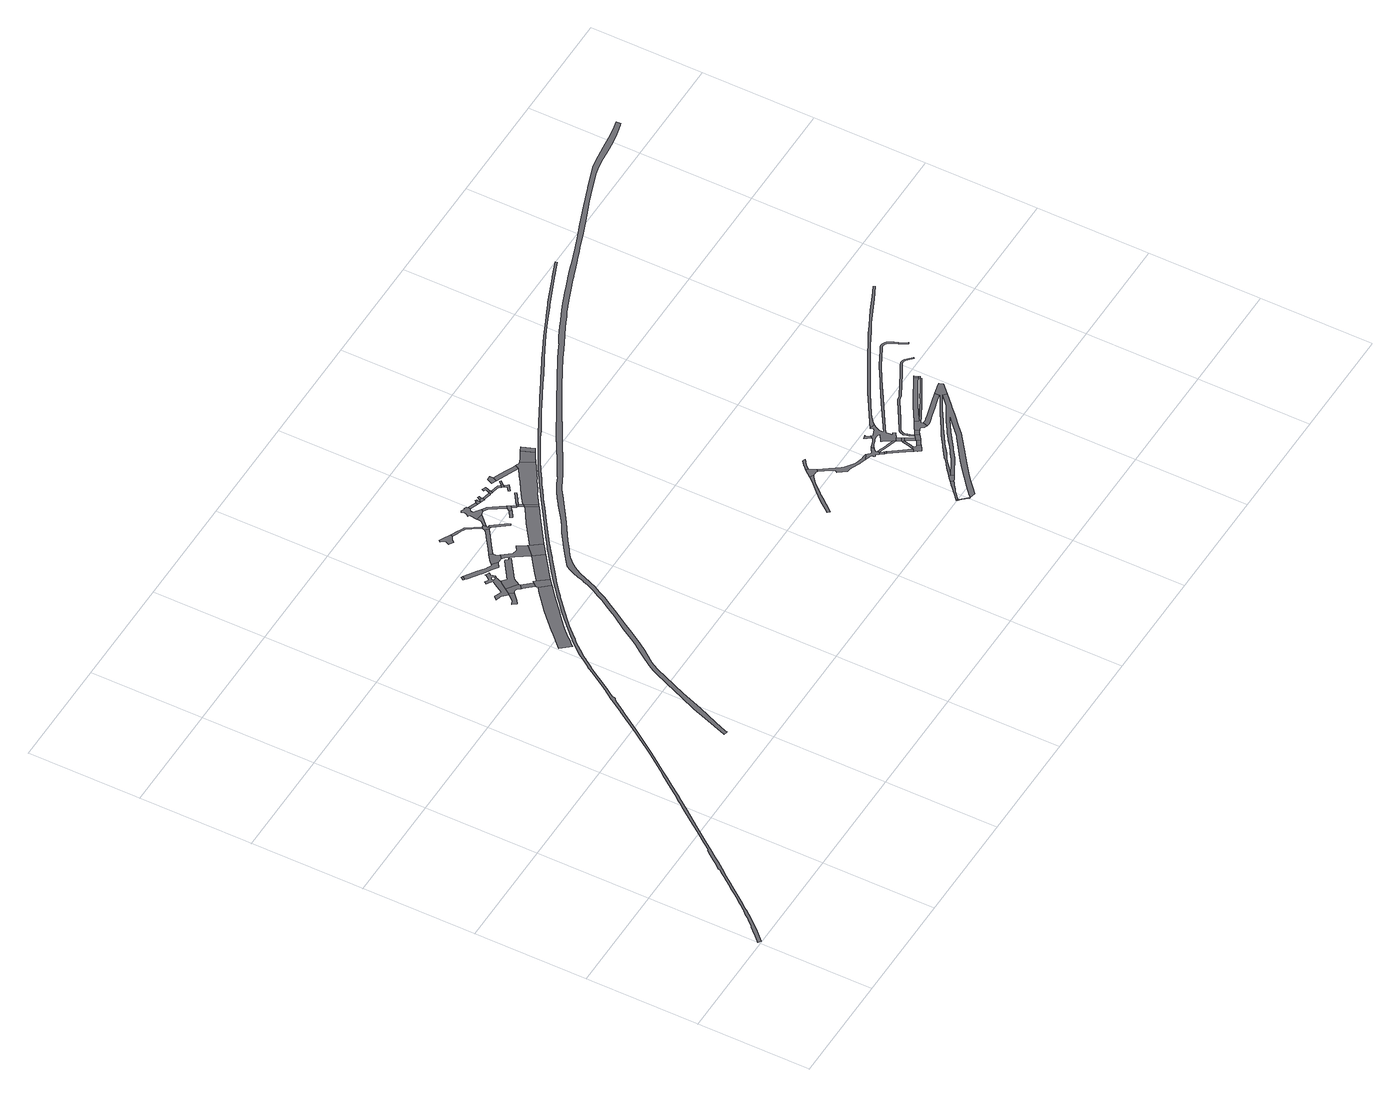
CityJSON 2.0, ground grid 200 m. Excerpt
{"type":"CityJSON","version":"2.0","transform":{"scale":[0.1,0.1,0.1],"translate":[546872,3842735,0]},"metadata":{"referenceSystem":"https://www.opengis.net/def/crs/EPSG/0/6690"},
"CityObjects":{
"road1":{"type":"Road","attributes":{"function":"3","RoadStructureAttribute.sectionType":"1"},"geometry":[{"type":"MultiSurface","lod":"1","boundaries":[[[0,1,2,3,4,5,6,7,8,9,10,11,12,13,14,15,16,17,18,19,20,21,22,23,24]]]}]},
"road2":{"type":"Road","attributes":{"RoadStructureAttribute.sectionType":"1"},"geometry":[{"type":"MultiSurface","lod":"1","boundaries":[[[25,26,27,28,29,30,31]]]}]},
"road3":{"type":"Road","attributes":{"RoadStructureAttribute.sectionType":"1"},"geometry":[{"type":"MultiSurface","lod":"1","boundaries":[[[32,33,34,35,36,37,38,39,40,41,42,43,44,45,46,47,48,49,50,51,52,53,54,55,56,57,58,59,60,61,62,63,64,65,66,67],[68,69,70,71,72,73,74,75,76,77,78,79,80,81,82,83,84,85,86,87,88,89,90,91,92,93,94,95,96,97,98,99]]]}]},
"road4":{"type":"Road","geometry":[{"type":"MultiSurface","lod":"1","boundaries":[[[100,25,31,101,102,103,104,105,106,107,108,109,110,111]]]}]},
"road5":{"type":"Road","geometry":[{"type":"MultiSurface","lod":"1","boundaries":[[[112,113,114,115]]]}]},
"road6":{"type":"Road","attributes":{"RoadStructureAttribute.sectionType":"1"},"geometry":[{"type":"MultiSurface","lod":"1","boundaries":[[[109,108,116,117,118]]]}]},
"road7":{"type":"Road","attributes":{"RoadStructureAttribute.sectionType":"1"},"geometry":[{"type":"MultiSurface","lod":"1","boundaries":[[[119,120,121,122,123,124,125,126,127,128,129,130,131,132,133,134,135,136,137,138,139,140,141,142,143,144,145,146,147,148,149,150,151,152,153,154,155,156,157,158,159,160,161,162,163,164,165,166,167,168,169,170,171,172,173,174,175,176,177,178,179,180,181,182,183,184,185,186,187,188,189,190,191,192,193,194,195,196,197,198,199,200,201,202,203,204,205,206,207,208,209,210,211,212,213,214,215,216,217,218,219,220,221,222,223,224,225,226,227,228,229,230,231,232,233,234,235,236,237,238,239,240,241,242,243,244,245,246,247,248,249,250,251,252,253,254,255,256,257,258,259,260,261,262,263,264,265,266,267,268,269,270,271,272,273,274,275,276,277,278,279,280,281,282,283,284,285,286,287,288,289,290,291,292,293,294,295,296,297,298,299,300,301,302,303,304,305,306,307,308,309,310,311,312,313,314,315,316,317,318,319,320,321,322,323,324,325,326,327,328,329,330,331,332,333,334,335,336,337,338,339,340,341,342,343,344,345,346,347,348,349,350,351,352,353,354,355,356,357,358,359,360,361,362,363,364,365,366,367,368,369,370,371,372,373,374,375,376,377,378,379,380,381,382,383,384,385,386,387,388,389,390,391,392,393,394,395,396,397,398,399,400,401,402,403,404,405,406,407,408,409,410,411,412,413,414]]]}]},
"road8":{"type":"Road","geometry":[{"type":"MultiSurface","lod":"1","boundaries":[[[415,118,117,0,24,416,417,418]]]}]},
"road9":{"type":"Road","geometry":[{"type":"MultiSurface","lod":"1","boundaries":[[[419,420,421,422,423,424,425,426,427,115,114,428,429,430,431,432,433,434,435,436]]]}]},
"road10":{"type":"Road","attributes":{"RoadStructureAttribute.sectionType":"1"},"geometry":[{"type":"MultiSurface","lod":"1","boundaries":[[[437,438,439,440,441,442,443,444,445,446,100,111]]]}]},
"road11":{"type":"Road","attributes":{"RoadStructureAttribute.sectionType":"1"},"geometry":[{"type":"MultiSurface","lod":"1","boundaries":[[[447,448,449,450,451,418,417,452,453,454,455]]]}]},
"road12":{"type":"Road","geometry":[{"type":"MultiSurface","lod":"1","boundaries":[[[456,457,458,459,436,435,460,461,462,463]]]}]},
"road13":{"type":"Road","geometry":[{"type":"MultiSurface","lod":"1","boundaries":[[[464,465,466,461,460,467,468,447,469]]]}]},
"road14":{"type":"Road","geometry":[{"type":"MultiSurface","lod":"1","boundaries":[[[470,471,472,473,474,475,476,477,478,479,480,481,482]]]}]},
"road15":{"type":"Road","geometry":[{"type":"MultiSurface","lod":"1","boundaries":[[[469,447,455,483,484,485,486,487]]]}]},
"road16":{"type":"Road","attributes":{"RoadStructureAttribute.sectionType":"1"},"geometry":[{"type":"MultiSurface","lod":"1","boundaries":[[[488,489,490,491,456,463,492,493,494]]]}]},
"road17":{"type":"Road","attributes":{"RoadStructureAttribute.sectionType":"1"},"geometry":[{"type":"MultiSurface","lod":"1","boundaries":[[[495,496,497,498,499,500,482,481,501,502,503,504,505,506,507,508]]]}]},
"road18":{"type":"Road","geometry":[{"type":"MultiSurface","lod":"1","boundaries":[[[509,508,507,510,511,488,494,512,513,514,515,516,517]]]}]},
"road19":{"type":"Road","attributes":{"RoadStructureAttribute.sectionType":"1"},"geometry":[{"type":"MultiSurface","lod":"1","boundaries":[[[518,519,520,521,522,514,513]]]}]},
"road20":{"type":"Road","attributes":{"RoadStructureAttribute.sectionType":"1"},"geometry":[{"type":"MultiSurface","lod":"1","boundaries":[[[523,524,525,526,509,517,527]]]}]},
"road21":{"type":"Road","attributes":{"RoadStructureAttribute.sectionType":"1"},"geometry":[{"type":"MultiSurface","lod":"1","boundaries":[[[528,529,530,487,486,531,532,533,534]]]}]},
"road22":{"type":"Road","geometry":[{"type":"MultiSurface","lod":"1","boundaries":[[[535,536,537,538,539,540,541,542,543,544,523,527,545,546,547,548,549,550,551,552,553,554,555,556,557]]]}]},
"road23":{"type":"Road","geometry":[{"type":"MultiSurface","lod":"1","boundaries":[[[558,559,560,561,562]]]}]},
"road24":{"type":"Road","attributes":{"RoadStructureAttribute.sectionType":"1"},"geometry":[{"type":"MultiSurface","lod":"1","boundaries":[[[553,552,563,564]]]}]},
"road25":{"type":"Road","attributes":{"RoadStructureAttribute.sectionType":"1"},"geometry":[{"type":"MultiSurface","lod":"1","boundaries":[[[565,566,547,546,567,568,569,570]]]}]},
"road26":{"type":"Road","geometry":[{"type":"MultiSurface","lod":"1","boundaries":[[[570,569,568,558,562,571,572,573]]]}]},
"road27":{"type":"Road","geometry":[{"type":"MultiSurface","lod":"1","boundaries":[[[574,575,576,564,563,577,578,579]]]}]},
"road28":{"type":"Road","attributes":{"RoadStructureAttribute.sectionType":"1"},"geometry":[{"type":"MultiSurface","lod":"1","boundaries":[[[578,577,580,581]]]}]},
"road29":{"type":"Road","geometry":[{"type":"MultiSurface","lod":"1","boundaries":[[[582,583,574,579]]]}]},
"road30":{"type":"Road","attributes":{"RoadStructureAttribute.sectionType":"1"},"geometry":[{"type":"MultiSurface","lod":"1","boundaries":[[[573,572,571,584,585]]]}]},
"road31":{"type":"Road","geometry":[{"type":"MultiSurface","lod":"1","boundaries":[[[586,587,588,581,580,589,590,591,592]]]}]},
"road32":{"type":"Road","geometry":[{"type":"MultiSurface","lod":"1","boundaries":[[[593,585,584,594,595,596]]]}]},
"road33":{"type":"Road","attributes":{"RoadStructureAttribute.sectionType":"1"},"geometry":[{"type":"MultiSurface","lod":"1","boundaries":[[[596,595,528,597]]]}]},
"road34":{"type":"Road","geometry":[{"type":"MultiSurface","lod":"1","boundaries":[[[598,599,586,592]]]}]},
"road35":{"type":"Road","geometry":[{"type":"MultiSurface","lod":"1","boundaries":[[[597,528,534,600,601]]]}]},
"road36":{"type":"Road","attributes":{"RoadStructureAttribute.sectionType":"1"},"geometry":[{"type":"MultiSurface","lod":"1","boundaries":[[[602,590,589,603,604,605,606]]]}]},
"road37":{"type":"Road","attributes":{"RoadStructureAttribute.sectionType":"1"},"geometry":[{"type":"MultiSurface","lod":"1","boundaries":[[[607,608,609,593,596]]]}]},
"road38":{"type":"Road","geometry":[{"type":"MultiSurface","lod":"1","boundaries":[[[610,606,605,611,612,613]]]}]},
"road39":{"type":"Road","geometry":[{"type":"MultiSurface","lod":"1","boundaries":[[[614,615,616,617,618,610,613]]]}]},
"road40":{"type":"Road","attributes":{"RoadStructureAttribute.sectionType":"1"},"geometry":[{"type":"MultiSurface","lod":"1","boundaries":[[[619,620,621,622,612,611,623,624,625,626,627]]]}]},
"road41":{"type":"Road","attributes":{"RoadStructureAttribute.sectionType":"1"},"geometry":[{"type":"MultiSurface","lod":"1","boundaries":[[[628,629,630,631,632,633,634,635,636,637]]]}]},
"road42":{"type":"Road","geometry":[{"type":"MultiSurface","lod":"1","boundaries":[[[638,627,626,637,636,639]]]}]},
"road43":{"type":"Road","geometry":[{"type":"MultiSurface","lod":"1","boundaries":[[[640,641,638,639]]]}]},
"road44":{"type":"Road","geometry":[{"type":"MultiSurface","lod":"1","boundaries":[[[642,643,644,645,646,647,648]]]}]},
"road45":{"type":"Road","attributes":{"RoadStructureAttribute.sectionType":"1"},"geometry":[{"type":"MultiSurface","lod":"1","boundaries":[[[649,650,651,652,653,654,655,656,657,658,659,660,661,662,663,597,601,664,665,666,667,668,669,670,671]]]}]},
"road46":{"type":"Road","attributes":{"RoadStructureAttribute.sectionType":"1"},"geometry":[{"type":"MultiSurface","lod":"1","boundaries":[[[672,673,674,675,648,647,676,652,651]]]}]},
"road47":{"type":"Road","geometry":[{"type":"MultiSurface","lod":"1","boundaries":[[[677,678,679,680,671,670,681,682]]]}]},
"road48":{"type":"Road","geometry":[{"type":"MultiSurface","lod":"1","boundaries":[[[683,677,682,684,685]]]}]},
"road49":{"type":"Road","attributes":{"RoadStructureAttribute.sectionType":"1"},"geometry":[{"type":"MultiSurface","lod":"1","boundaries":[[[686,687,688,689,690,691,692,693,694,695,696,697,698,699,700,701]]]}]},
"road50":{"type":"Road","geometry":[{"type":"MultiSurface","lod":"1","boundaries":[[[702,703,704,705]]]}]},
"road51":{"type":"Road","attributes":{"RoadStructureAttribute.sectionType":"1"},"geometry":[{"type":"MultiSurface","lod":"1","boundaries":[[[706,707,708,705,704,709,710,711,712,713]]]}]},
"road52":{"type":"Road","geometry":[{"type":"MultiSurface","lod":"1","boundaries":[[[714,686,701,715,716,717,718,719,720,721,722,723,724,725]]]}]},
"road53":{"type":"Road","attributes":{"RoadStructureAttribute.sectionType":"1"},"geometry":[{"type":"MultiSurface","lod":"1","boundaries":[[[726,727,728,729,730,731,732,733,702,705,734,735,736,737,738,739,740]]]}]},
"road54":{"type":"Road","geometry":[{"type":"MultiSurface","lod":"1","boundaries":[[[741,742,743,744,745,746,747,748,749,714,725]]]}]},
"road55":{"type":"Road","attributes":{"RoadStructureAttribute.sectionType":"1"},"geometry":[{"type":"MultiSurface","lod":"1","boundaries":[[[750,751,752,753,754,755,756,757,758,759,760,761,762,720,719,763,764,765,766,767,768,769,770,771,772,773,774,775,776]]]}]},
"road56":{"type":"Road","geometry":[{"type":"MultiSurface","lod":"1","boundaries":[[[777,778,779,726,740,780,781,782,783,784]]]}]},
"road57":{"type":"Road","attributes":{"RoadStructureAttribute.sectionType":"1"},"geometry":[{"type":"MultiSurface","lod":"1","boundaries":[[[785,786,787,788,789,790,791,792,793,794,795,796,797,798,799,800,801,802,803,804,805,806,807,808,809,810,811,812,813,814,815,816,817,818,819,820,821,822,823,824,825,826,827,828,829,830,831,832,833,834,835,836,837,838,839,840,841,842,843,844,845,846,847,848,849,850,851,852,853,854,855,856,857,858,859,860,861,862,863,864,865,866,867,868,869,870,871,872,873,874,875,876,877,878,879,880,881,882,883,884,885,886,887,888,889,890,891,892,893,894,895,896,897,898,899,900,901,902,903,904,905,906,907,908,909,910,911,912,913,914,915,916,917,918,919,920,921,922,923,924,925,926,927,928,929,930,931,932,933,934,935,936,937,938,939,940,941,942,943,944,945,946,947,948,949,950,951,952,953,954,955,956,957,958,959,960,961,962,963,964,965,966,967,968]]]}]},
"road58":{"type":"Road","geometry":[{"type":"MultiSurface","lod":"1","boundaries":[[[969,970,971,972,973,776,775,974,975,976,977,978,979,980,981,982,983,984,985,986,987,988,989,990]]]}]},
"road59":{"type":"Road","attributes":{"RoadStructureAttribute.sectionType":"1"},"geometry":[{"type":"MultiSurface","lod":"1","boundaries":[[[991,982,981,992,993,994]]]}]},
"road60":{"type":"Road","geometry":[{"type":"MultiSurface","lod":"1","boundaries":[[[994,993,995,996]]]}]},
"road61":{"type":"Road","attributes":{"RoadStructureAttribute.sectionType":"1"},"geometry":[{"type":"MultiSurface","lod":"1","boundaries":[[[997,996,995,998,999,1000]]]}]},
"road62":{"type":"Road","attributes":{"RoadStructureAttribute.sectionType":"1"},"geometry":[{"type":"MultiSurface","lod":"1","boundaries":[[[1001,1002,1003,1004,1005,983,982,1006,1007,1008,1009,1010,1011,1012]]]}]},
"road63":{"type":"Road","geometry":[{"type":"MultiSurface","lod":"1","boundaries":[[[1013,1000,999,1014,1015,1016,1017,1018,1019,1020,1021,1022,1023,1024]]]}]},
"road64":{"type":"Road","attributes":{"RoadStructureAttribute.sectionType":"1"},"geometry":[{"type":"MultiSurface","lod":"1","boundaries":[[[1025,1026,1027,1013,1024,1028,1029,1030,1031]]]}]},
"road65":{"type":"Road","geometry":[{"type":"MultiSurface","lod":"1","boundaries":[[[1032,1033,1034,1035,1036,1037,1038,1039,1040,1041,1042]]]}]},
"road66":{"type":"Road","attributes":{"RoadStructureAttribute.sectionType":"1"},"geometry":[{"type":"MultiSurface","lod":"1","boundaries":[[[1043,1044,1045,1046,1021,1020,1047,1048]]]}]},
"road67":{"type":"Road","geometry":[{"type":"MultiSurface","lod":"1","boundaries":[[[1049,1011,1050,1051]]]}]},
"road68":{"type":"Road","geometry":[{"type":"MultiSurface","lod":"1","boundaries":[[[1051,1050,1025,1031,1052]]]}]},
"road69":{"type":"Road","attributes":{"RoadStructureAttribute.sectionType":"1"},"geometry":[{"type":"MultiSurface","lod":"1","boundaries":[[[1053,1052,1031,1054,1055,1056]]]}]},
"road70":{"type":"Road","attributes":{"RoadStructureAttribute.sectionType":"1"},"geometry":[{"type":"MultiSurface","lod":"1","boundaries":[[[1057,1058,1059,1060,1061,1062,1063,1064,1065,1066,1067,1068,1069,1070,1071,1072,1073,1074,1075,1076,1077,1078,1079,1080,1081,1082,1083,1084,1085,1086,1087,1088,784,783,1089,1090,1091,1092,1093,1094,1095,1096,1097,1098,1099,1100,1101,1102,1103,1104,1105,1106,1107,1108,1109,1110,1111,1112,1113,1114,1115,1116,1117,1118,1119,1120,713,1121,1122,1123,1124,1125,1126,1127,1128,1129,1130,1131,1132,1133,1134,1135,1136,1137,1138]]]}]},
"road71":{"type":"Road","geometry":[{"type":"MultiSurface","lod":"1","boundaries":[[[1139,1140,1056,1055,1043,1048,1141,1142,1143]]]}]},
"road72":{"type":"Road","attributes":{"RoadStructureAttribute.sectionType":"1"},"geometry":[{"type":"MultiSurface","lod":"1","boundaries":[[[1144,1139,1143,1145,1146]]]}]},
"road73":{"type":"Road","geometry":[{"type":"MultiSurface","lod":"1","boundaries":[[[1147,1148,1149,1144,1146,1150,1151,1152,1153,1154,1155,1156,1157,1158,1159,1160,1161,1162,1163]]]}]},
"road74":{"type":"Road","attributes":{"RoadStructureAttribute.sectionType":"1"},"geometry":[{"type":"MultiSurface","lod":"1","boundaries":[[[1164,1165,1166,1167,1168,1169,1170,1171,1172,1173,1174,1175,1176,1177,1178,1179,1180,1181,1182,1183,1184,1185,1186,1187,1188,1189,1190,1191,1192,1193,1194,1195,777,784,1196,1197,1198,1199,1200,1201,1202,1203,1204,1205,1206,1207,1208,1209,1210,1211,1212,1213,1214,1215,1216,1217,1218,1219,1220,1221,1222,1223,1224,1057,1138,1225,1226,1227]]]}]},
"road75":{"type":"Road","geometry":[{"type":"MultiSurface","lod":"1","boundaries":[[[1169,1228,1229,1230,1231,1232,1233,1234,1235,1236,1158,1157,1237,1238,1239,1240,1241,1242,1243,1244,1170]]]}]},
"road76":{"type":"Road","attributes":{"RoadStructureAttribute.sectionType":"1"},"geometry":[{"type":"MultiSurface","lod":"1","boundaries":[[[1245,1246,1247,1248,1249,1250,1251,1252,1147,1163,1253,1254,1255,1256,1257,1258,1259,1260,1261,1262]]]}]},
"road77":{"type":"Road","attributes":{"RoadStructureAttribute.sectionType":"1"},"geometry":[{"type":"MultiSurface","lod":"1","boundaries":[[[1263,1264,1265,1266,1267,1268,1269,1270,1271,1163,1162,1272,1273,1274,1275,1276,1277,1278,1279,1280]]]}]},
"road78":{"type":"Road","attributes":{"RoadStructureAttribute.sectionType":"1"},"geometry":[{"type":"MultiSurface","lod":"1","boundaries":[[[1281,1282,1283,1284,1285,1286,1287,1288,1289,1290,1291,1292,1293,1294,1295,1296,1297,1298,1299,1300,1301,1302,1303,1304,1305,1306,1307,1308,1309,1310,1311,1312,1313,1314,1315,1316,1317,1318,1042,1041,1319,1320,1321,1322,1323,1324,990,989,1325,1326,1327,1328,1329,1330,1331,1332,1333,1334,1335,1336,1337,1338,1339,1012,1011,1049,1340,1341,1342,1343,1344,1345,1346,1347,1348,1349,1350,1351,1352,1353,1354,1355,1356,1357,1358,1359,1360,1361,1362,1363,1364]]]}]},
"road79":{"type":"Road","attributes":{"RoadStructureAttribute.sectionType":"1"},"geometry":[{"type":"MultiSurface","lod":"1","boundaries":[[[1365,1366,1367,1368,1369,1370,1371,1372,1373,1374,1375,1376,1377,1378,1379,1380,1381,1382,1383,1384,1385,1386,1387,1388,1389,1390,1140,1139,1391,1392,1393,1394,1395,1396,1397,1398,1399,1400,1401,1402,1403,1404,1405,1406,1407,1408,1409,1410,1411,1412,1413,1414,1415,1416,1417,1418]]]}]},
"road80":{"type":"Road","geometry":[{"type":"MultiSurface","lod":"1","boundaries":[[[1419,1245,1262,1420]]]}]},
"road81":{"type":"Road","attributes":{"RoadStructureAttribute.sectionType":"1"},"geometry":[{"type":"MultiSurface","lod":"1","boundaries":[[[1420,1262,1421,1422]]]}]},
"road82":{"type":"Road","attributes":{"RoadStructureAttribute.sectionType":"1"},"geometry":[{"type":"MultiSurface","lod":"1","boundaries":[[[1423,1424,1425,1426,1427,1428,1429,1430,1431,1432,1311,1310,1433,1434,1435,1436,1437,1438,1439,1440,1441,1442,1443,1444,1445,1446]]]}]}
},
"vertices":[
[5035,6799,0],[4991,6765,0],[4976,6752,0],[4638,6469,0],[4306,6144,0],[4298,6137,0],[4034,5874,0],[4181,5702,0],[4190,5713,0],[4237,5768,0],[4279,5814,0],[4298,5841,0],[4301,5840,0],[4301,5844,0],[4338,5887,0],[4365,5915,0],[4420,5968,0],[4479,6026,0],[4563,6104,0],[4650,6180,0],[4771,6286,0],[4932,6425,0],[5051,6529,0],[5163,6622,0],[5174,6632,0],
[4692,7136,0],[4650,7097,0],[4591,7013,0],[4507,6974,0],[4559,6911,0],[4619,6954,0],[4749,7066,0],
[4901,7567,0],[4900,7575,0],[4928,7615,0],[4903,7630,0],[4869,7650,0],[4858,7632,0],[4808,7554,0],[4799,7550,0],[4786,7550,0],[4727,7587,0],[4697,7544,0],[4759,7502,0],[4781,7487,0],[4799,7475,0],[4761,7415,0],[4660,7252,0],[4650,7248,0],[4602,7267,0],[4544,7290,0],[4535,7296,0],[4476,7241,0],[4548,7215,0],[4582,7203,0],[4661,7117,0],[4686,7140,0],[4834,7351,0],[4862,7371,0],[4869,7405,0],[4884,7451,0],[4891,7470,0],[4897,7477,0],[4922,7502,0],[4916,7522,0],[4914,7528,0],[4908,7540,0],[4903,7558,0],[4843,7483,0],[4838,7487,0],[4834,7492,0],[4832,7499,0],[4831,7504,0],[4832,7511,0],[4834,7517,0],[4838,7522,0],[4839,7524,0],[4842,7527,0],[4848,7530,0],[4854,7531,0],[4858,7531,0],[4861,7531,0],[4867,7530,0],[4872,7527,0],[4875,7525,0],[4877,7523,0],[4881,7517,0],[4882,7515,0],[4883,7512,0],[4884,7505,0],[4883,7499,0],[4881,7493,0],[4879,7490,0],[4878,7488,0],[4873,7483,0],[4869,7481,0],[4867,7480,0],[4860,7479,0],[4855,7479,0],[4848,7480,0],
[4754,7224,0],[4762,7073,0],[4771,7077,0],[4782,7079,0],[4792,7080,0],[4804,7080,0],[4817,7077,0],[4829,7071,0],[4877,7014,0],[4940,7068,0],[4935,7078,0],[4938,7095,0],
[4639,7952,0],[4605,7900,0],[4622,7880,0],[4661,7938,0],
[4895,6993,0],[5028,6849,0],[5082,6901,0],
[11310,10006,0],[11154,9946,0],[11051,9907,0],[11016,9893,0],[10994,9884,0],[10979,9877,0],[10488,9677,0],[10481,9674,0],[10428,9651,0],[10394,9637,0],[10362,9623,0],[10309,9600,0],[10108,9508,0],[9891,9411,0],[9705,9322,0],[9548,9248,0],[9372,9161,0],[9357,9151,0],[9334,9138,0],[9153,9046,0],[8993,8970,0],[8924,8934,0],[8907,8925,0],[8809,8873,0],[8756,8846,0],[8636,8784,0],[8593,8762,0],[8507,8718,0],[8386,8654,0],[8303,8611,0],[8181,8549,0],[7917,8409,0],[7805,8348,0],[7683,8282,0],[7497,8180,0],[7428,8140,0],[7372,8108,0],[7360,8101,0],[7272,8046,0],[7090,7932,0],[6923,7825,0],[6891,7805,0],[6788,7739,0],[6784,7736,0],[6643,7639,0],[6377,7454,0],[6138,7288,0],[6005,7196,0],[5948,7157,0],[5865,7100,0],[5853,7092,0],[5842,7084,0],[5761,7027,0],[5653,6948,0],[5566,6884,0],[5448,6795,0],[5324,6699,0],[5277,6661,0],[5152,6560,0],[5052,6477,0],[5009,6440,0],[4934,6376,0],[4932,6374,0],[4911,6356,0],[4776,6237,0],[4635,6107,0],[4487,5966,0],[4340,5817,0],[4308,5785,0],[4301,5776,0],[4294,5769,0],[4231,5704,0],[4201,5670,0],[4139,5597,0],[4079,5515,0],[4031,5449,0],[3999,5403,0],[3939,5315,0],[3894,5250,0],[3889,5243,0],[3886,5238,0],[3843,5172,0],[3704,4952,0],[3583,4770,0],[3576,4759,0],[3571,4752,0],[3478,4615,0],[3471,4602,0],[3327,4385,0],[3300,4345,0],[3293,4333,0],[3286,4322,0],[3202,4197,0],[3121,4072,0],[3024,3928,0],[2944,3806,0],[2875,3706,0],[2809,3607,0],[2750,3523,0],[2675,3418,0],[2639,3367,0],[2582,3289,0],[2500,3179,0],[2480,3155,0],[2448,3115,0],[2315,2942,0],[2255,2865,0],[2180,2766,0],[2120,2688,0],[2073,2626,0],[2043,2587,0],[2036,2578,0],[1957,2475,0],[1791,2258,0],[1712,2153,0],[1634,2047,0],[1483,1844,0],[1383,1710,0],[1381,1707,0],[1363,1703,0],[1350,1689,0],[1317,1648,0],[1261,1574,0],[1222,1523,0],[1179,1470,0],[1168,1456,0],[1124,1404,0],[1105,1379,0],[1100,1370,0],[1096,1363,0],[1093,1355,0],[1092,1350,0],[1093,1344,0],[1093,1340,0],[1092,1336,0],[1051,1285,0],[1005,1226,0],[983,1197,0],[959,1165,0],[915,1108,0],[887,1071,0],[876,1057,0],[832,1001,0],[801,960,0],[779,930,0],[757,896,0],[734,867,0],[700,825,0],[642,752,0],[604,705,0],[584,680,0],[570,663,0],[536,621,0],[526,608,0],[505,583,0],[499,575,0],[466,538,0],[429,496,0],[395,454,0],[365,420,0],[339,392,0],[327,379,0],[292,343,0],[262,312,0],[248,298,0],[228,278,0],[208,257,0],[197,246,0],[171,218,0],[163,211,0],[141,191,0],[106,153,0],[71,116,0],[30,70,0],[7,46,0],[47,8,0],[206,170,0],[249,214,0],[263,228,0],[290,258,0],[327,298,0],[400,389,0],[532,553,0],[539,562,0],[560,589,0],[613,657,0],[722,797,0],[867,984,0],[894,1018,0],[1013,1174,0],[1072,1250,0],[1218,1439,0],[1282,1522,0],[1410,1689,0],[1484,1787,0],[1666,2023,0],[1704,2072,0],[1991,2451,0],[2072,2558,0],[2078,2566,0],[2105,2602,0],[2169,2688,0],[2211,2743,0],[2289,2847,0],[2351,2931,0],[2419,3023,0],[2506,3142,0],[2619,3295,0],[2762,3489,0],[2885,3665,0],[3090,3965,0],[3307,4284,0],[3325,4309,0],[3336,4325,0],[3484,4539,0],[3504,4564,0],[3519,4571,0],[3531,4594,0],[3533,4612,0],[3543,4637,0],[3605,4730,0],[3618,4751,0],[3784,5009,0],[3902,5193,0],[3927,5228,0],[3966,5283,0],[4018,5359,0],[4033,5379,0],[4077,5442,0],[4134,5517,0],[4220,5623,0],[4302,5714,0],[4326,5739,0],[4328,5741,0],[4418,5838,0],[4545,5964,0],[4641,6057,0],[4750,6158,0],[4775,6181,0],[4960,6342,0],[4961,6343,0],[5010,6386,0],[5036,6408,0],[5114,6474,0],[5298,6619,0],[5310,6629,0],[5496,6773,0],[5665,6897,0],[5693,6919,0],[5814,7011,0],[5866,7049,0],[5878,7057,0],[5949,7109,0],[6084,7206,0],[6342,7386,0],[6581,7549,0],[6730,7653,0],[6742,7663,0],[6810,7705,0],[6864,7739,0],[6892,7757,0],[7003,7833,0],[7100,7891,0],[7264,7998,0],[7446,8111,0],[7477,8130,0],[7584,8191,0],[7711,8262,0],[7820,8320,0],[7870,8346,0],[8014,8415,0],[8191,8512,0],[8319,8581,0],[8365,8606,0],[8512,8680,0],[8676,8769,0],[8914,8889,0],[9093,8976,0],[9377,9121,0],[9394,9131,0],[9571,9220,0],[9718,9292,0],[9949,9402,0],[10165,9501,0],[10352,9581,0],[10362,9585,0],[10401,9601,0],[10443,9618,0],[10514,9647,0],[10518,9649,0],[10994,9847,0],[11009,9855,0],[11039,9866,0],[11081,9883,0],[11166,9916,0],[11320,9978,0],
[5110,6925,0],[5255,6698,0],[5278,6716,0],[5142,6889,0],
[5101,7671,0],[5094,7666,0],[5086,7664,0],[5033,7690,0],[5023,7695,0],[4997,7710,0],[4946,7746,0],[4859,7806,0],[4823,7831,0],[4652,7859,0],[4855,7715,0],[4858,7713,0],[4919,7673,0],[4973,7637,0],[5000,7620,0],[5106,7549,0],[5199,7608,0],[5110,7682,0],
[4969,7145,0],[5012,7212,0],[5375,7470,0],[5354,7502,0],[5333,7488,0],[5303,7539,0],[5278,7538,0],[4946,7303,0],[4872,7369,0],[4840,7346,0],
[5576,7221,0],[5376,7073,0],[5279,7001,0],[5155,6899,0],[5148,6894,0],[5364,6784,0],[5468,6863,0],[5597,6959,0],[5708,7043,0],
[5282,7819,0],[5236,7787,0],[5149,7721,0],[5117,7690,0],[5292,7604,0],[5358,7655,0],[5317,7708,0],[5316,7772,0],
[5649,7532,0],[5570,7478,0],[5481,7493,0],[5335,7567,0],[5428,7438,0],[5746,7387,0],
[5234,8608,0],[5194,8628,0],[5162,8646,0],[5142,8610,0],[5186,8568,0],[5187,8534,0],[5186,8524,0],[5160,8469,0],[5236,8423,0],[5255,8455,0],[5290,8481,0],[5336,8509,0],[5355,8546,0],
[5731,7060,0],[5753,7076,0],[5865,7154,0],[5898,7178,0],[5766,7357,0],
[5710,8134,0],[5673,8099,0],[5540,7999,0],[5382,7891,0],[5419,7842,0],[5693,8034,0],[5760,8084,0],
[5605,8412,0],[5586,8436,0],[5580,8441,0],[5530,8463,0],[5485,8481,0],[5373,8537,0],[5425,8466,0],[5513,8435,0],[5541,8423,0],[5569,8405,0],[5688,8233,0],[5710,8198,0],[5717,8182,0],[5749,8201,0],
[5785,8206,0],[5719,8170,0],[5717,8152,0],[5782,8082,0],[5805,8072,0],[5798,8109,0],[5784,8118,0],[5783,8126,0],[5784,8153,0],
[5901,7952,0],[5994,7827,0],[6024,7848,0],[5976,7922,0],[5826,8121,0],
[5857,8347,0],[5854,8301,0],[5848,8282,0],[5826,8243,0],[5973,8335,0],
[6457,7846,0],[6426,7814,0],[6162,7643,0],[6031,7273,0],[6178,7375,0],[6371,7509,0],[6555,7634,0],
[5953,8632,0],[5945,8630,0],[5890,8657,0],[5856,8639,0],[5881,8591,0],[5876,8564,0],[5865,8546,0],[5861,8541,0],[5840,8511,0],[5866,8489,0],[5993,8347,0],[6044,8355,0],[6073,8395,0],[5950,8485,0],[5960,8503,0],[5951,8509,0],[5976,8543,0],[5997,8552,0],[6013,8597,0],[5990,8605,0],[5988,8615,0],[5992,8626,0],[5960,8640,0],
[6253,7997,0],[6139,7924,0],[6163,7884,0],[6277,7959,0],[6287,7978,0],
[6142,8499,0],[6153,8544,0],
[6204,8268,0],[6148,8341,0],[6120,8306,0],[6291,8060,0],[6308,8072,0],[6329,8087,0],
[6329,8008,0],[6338,8014,0],[6366,8034,0],
[6182,8564,0],[6173,8552,0],[6166,8544,0],[6197,8479,0],[6209,8525,0],[6206,8537,0],
[6211,8474,0],[6221,8515,0],
[6216,8565,0],[6191,8575,0],
[6382,7934,0],[6417,7961,0],
[6250,8532,0],[6241,8515,0],[6234,8512,0],[6277,8450,0],[6284,8495,0],[6279,8503,0],[6279,8510,0],
[6432,7971,0],[6398,7943,0],[6408,7927,0],[6446,7950,0],
[6490,7880,0],
[6301,8566,0],[6273,8575,0],
[6577,7649,0],[6593,7659,0],
[6436,8465,0],[6282,8460,0],[6414,8434,0],[6433,8431,0],[6439,8464,0],
[6613,8060,0],[6653,8087,0],[6637,8113,0],
[6449,8474,0],[6482,8422,0],[6488,8455,0],[6484,8470,0],
[6519,8566,0],[6453,8594,0],[6444,8562,0],[6472,8547,0],[6475,8537,0],
[6650,8409,0],[6640,8419,0],[6625,8426,0],[6599,8434,0],[6587,8404,0],[6602,8396,0],[6620,8386,0],[6645,8353,0],[6671,8383,0],
[6691,8295,0],[6691,8285,0],[6689,8275,0],[6667,8258,0],[6627,8226,0],[6642,8202,0],[6748,8276,0],[6739,8288,0],[6700,8345,0],[6674,8316,0],
[6682,8385,0],[6699,8355,0],
[6761,8426,0],[6737,8441,0],
[6755,8632,0],[6684,8629,0],[6674,8604,0],[6669,8592,0],[6643,8531,0],[6727,8495,0],[6758,8567,0],
[7214,8370,0],[7193,8378,0],[7165,8390,0],[7135,8321,0],[7131,8318,0],[7128,8316,0],[6998,8233,0],[6888,8159,0],[6839,8127,0],[6806,8105,0],[6794,8097,0],[6771,8082,0],[6766,8078,0],[6757,8073,0],[6531,7922,0],[6808,7806,0],[6823,7806,0],[6891,7847,0],[6960,7895,0],[7054,7956,0],[7062,7953,0],[7380,8156,0],[7253,8370,0],
[7151,8396,0],[7104,8416,0],[6998,8461,0],[6884,8512,0],[6885,8428,0],
[7474,8482,0],[7350,8418,0],[7292,8388,0],[7289,8387,0],[7479,8217,0],[7557,8261,0],
[7553,8523,0],[7603,8286,0],[7633,8302,0],
[9196,4259,0],[9088,4144,0],[8967,4020,0],[8898,3944,0],[8818,3851,0],[8704,3708,0],[8654,3644,0],[8692,3610,0],[8798,3743,0],[8855,3816,0],[8935,3914,0],[8959,3942,0],[9011,4002,0],[9126,4125,0],[9217,4203,0],[9251,4221,0],
[9880,2025,0],[9867,2013,0],[9888,1991,0],[9900,2003,0],
[10026,1870,0],[9976,1921,0],[9940,1959,0],[9928,1949,0],[9963,1911,0],[10011,1857,0],[10021,1846,0],[10036,1859,0],
[9301,4390,0],[9278,4227,0],[9304,4229,0],[9325,4225,0],[9343,4219,0],[9357,4208,0],[9391,4243,0],[9382,4256,0],[9338,4328,0],[9334,4343,0],[9333,4354,0],[9337,4366,0],
[10182,2294,0],[10165,2278,0],[10123,2245,0],[10078,2207,0],[10056,2186,0],[10023,2154,0],[9957,2096,0],[9900,2043,0],[10009,2107,0],[10046,2130,0],[10071,2148,0],[10081,2156,0],[10135,2196,0],[10178,2223,0],[10217,2254,0],
[9391,4435,0],[9441,4474,0],[9486,4507,0],[9440,4522,0],[9417,4506,0],[9370,4464,0],[9365,4460,0],[9341,4435,0],[9323,4418,0],
[10017,3741,0],[9978,3740,0],[9949,3742,0],[9899,3753,0],[9855,3766,0],[9800,3788,0],[9753,3818,0],[9712,3845,0],[9653,3893,0],[9622,3926,0],[9589,3961,0],[9557,4004,0],[9501,4084,0],[9481,4047,0],[9501,4008,0],[9505,3984,0],[9503,3971,0],[9497,3957,0],[9488,3940,0],[9588,3802,0],[9626,3800,0],[9648,3794,0],[9704,3779,0],[9830,3717,0],[9843,3713,0],[9938,3681,0],[10045,3736,0],
[10279,2377,0],[10274,2373,0],[10217,2324,0],[10247,2267,0],[10291,2290,0],[10295,2292,0],[10324,2307,0],[10299,2355,0],
[14416,10654,0],[14254,10621,0],[14196,10614,0],[14059,10590,0],[13844,10563,0],[13627,10536,0],[13482,10514,0],[13382,10493,0],[12959,10349,0],[12949,10345,0],[12580,10210,0],[12207,10071,0],[11920,9959,0],[11728,9885,0],[11646,9853,0],[11460,9789,0],[11281,9728,0],[11182,9694,0],[11105,9668,0],[11089,9660,0],[10932,9601,0],[10802,9553,0],[10675,9501,0],[10645,9489,0],[10525,9438,0],[10511,9432,0],[10441,9401,0],[10362,9367,0],[10250,9317,0],[10113,9258,0],[9929,9169,0],[9840,9124,0],[9842,9119,0],[9795,9094,0],[9797,9090,0],[9650,9025,0],[9489,8940,0],[9483,8937,0],[9460,8925,0],[9141,8761,0],[8638,8488,0],[8557,8443,0],[8045,8158,0],[7581,7881,0],[7278,7711,0],[7255,7695,0],[7204,7670,0],[7140,7641,0],[7129,7635,0],[7101,7620,0],[7090,7614,0],[6981,7558,0],[6952,7543,0],[6894,7501,0],[6849,7469,0],[6836,7460,0],[6745,7394,0],[6618,7297,0],[6524,7230,0],[6390,7139,0],[6251,7054,0],[6061,6926,0],[5980,6870,0],[5874,6792,0],[5737,6690,0],[5650,6625,0],[5611,6557,0],[5604,6541,0],[5553,6423,0],[5550,6416,0],[5534,6369,0],[5494,6250,0],[5492,6243,0],[5488,6235,0],[5470,6188,0],[5450,6133,0],[5386,6000,0],[5333,5894,0],[5274,5789,0],[5207,5673,0],[5141,5565,0],[5065,5447,0],[4902,5198,0],[4804,5039,0],[4708,4886,0],[4599,4732,0],[4518,4619,0],[4407,4458,0],[4343,4350,0],[4316,4292,0],[4196,4018,0],[4045,3664,0],[3930,3391,0],[3809,3067,0],[3704,2779,0],[3673,2703,0],[3743,2689,0],[3746,2702,0],[3747,2704,0],[3759,2739,0],[3837,2948,0],[3989,3312,0],[4140,3698,0],[4318,4120,0],[4399,4303,0],[4448,4403,0],[4485,4454,0],[4652,4675,0],[4746,4811,0],[4894,5045,0],[5024,5259,0],[5154,5457,0],[5250,5621,0],[5346,5784,0],[5407,5900,0],[5488,6051,0],[5516,6114,0],[5530,6150,0],[5620,6377,0],[5691,6503,0],[5726,6548,0],[5788,6621,0],[5847,6677,0],[5940,6746,0],[5979,6775,0],[6147,6890,0],[6473,7105,0],[6886,7388,0],[6899,7398,0],[7001,7468,0],[7076,7516,0],[7135,7550,0],[7187,7576,0],[7389,7677,0],[8165,8124,0],[8540,8338,0],[8801,8488,0],[9037,8615,0],[9271,8738,0],[9293,8750,0],[9544,8880,0],[9721,8967,0],[9843,9028,0],[9994,9102,0],[10154,9179,0],[10310,9248,0],[10362,9273,0],[10450,9317,0],[10457,9320,0],[10558,9364,0],[10572,9370,0],[10671,9411,0],[10742,9437,0],[10786,9453,0],[10940,9509,0],[11107,9578,0],[11123,9584,0],[11240,9625,0],[11269,9635,0],[11358,9668,0],[11441,9699,0],[11573,9748,0],[11677,9786,0],[11757,9820,0],[11889,9863,0],[12008,9907,0],[12116,9948,0],[12320,10030,0],[12539,10112,0],[12713,10182,0],[12850,10233,0],[12984,10281,0],[13009,10289,0],[13139,10336,0],[13276,10380,0],[13436,10414,0],[13608,10443,0],[13643,10448,0],[13798,10457,0],[13997,10479,0],[14131,10505,0],[14247,10531,0],[14386,10567,0],[14427,10575,0],
[10181,3712,0],[10143,3683,0],[10124,3669,0],[10104,3681,0],[10079,3709,0],[10040,3648,0],[10067,3639,0],[10080,3621,0],[10068,3610,0],[10084,3585,0],[10109,3597,0],[10124,3595,0],[10155,3551,0],[10190,3576,0],[10194,3606,0],[10180,3613,0],[10175,3622,0],[10175,3631,0],[10180,3644,0],[10192,3661,0],[10219,3684,0],[10219,3732,0],
[10234,3519,0],[10202,3485,0],[10204,3482,0],[10240,3510,0],
[10222,3457,0],[10259,3485,0],
[10371,3338,0],[10334,3303,0],[10468,3119,0],[10513,3151,0],
[10431,3527,0],[10386,3541,0],[10376,3544,0],[10287,3575,0],[10246,3590,0],[10236,3562,0],[10265,3552,0],[10366,3515,0],[10396,3506,0],[10454,3488,0],[10536,3462,0],[10512,3503,0],
[10517,3166,0],[10475,3109,0],[10504,3069,0],[10502,3056,0],[10538,3004,0],[10598,3045,0],[10625,3063,0],[10642,3075,0],[10604,3130,0],[10584,3132,0],[10565,3142,0],[10551,3157,0],
[10566,3363,0],[10555,3320,0],[10546,3282,0],[10554,3171,0],[10575,3256,0],[10580,3278,0],[10599,3354,0],
[10417,3880,0],[10400,3901,0],[10392,3927,0],[10392,3952,0],[10357,3940,0],[10335,3931,0],[10357,3895,0],[10361,3890,0],[10383,3861,0],[10398,3829,0],[10432,3865,0],
[10697,3192,0],[10685,3184,0],[10620,3141,0],[10607,3132,0],[10679,3101,0],[10733,3137,0],
[10588,3492,0],[10574,3396,0],[10625,3426,0],
[10650,3386,0],
[10722,3266,0],[10666,3242,0],[10687,3208,0],[10738,3239,0],
[11762,3314,0],[11737,3292,0],[11615,3182,0],[11581,3150,0],[11576,3147,0],[11554,3135,0],[11548,3132,0],[11494,3104,0],[11480,3097,0],[11454,3083,0],[11416,3062,0],[11405,3056,0],[11364,3033,0],[11312,3002,0],[11192,2925,0],[11151,2898,0],[11081,2852,0],[10971,2776,0],[10942,2756,0],[10845,2682,0],[10805,2654,0],[10785,2640,0],[10776,2634,0],[10721,2596,0],[10657,2554,0],[10615,2525,0],[10552,2490,0],[10545,2485,0],[10475,2444,0],[10366,2388,0],[10320,2365,0],[10310,2360,0],[10488,2394,0],[10539,2419,0],[10541,2419,0],[10588,2445,0],[10650,2481,0],[10661,2489,0],[10754,2557,0],[10809,2595,0],[10814,2598,0],[10834,2613,0],[11007,2737,0],[11063,2777,0],[11117,2815,0],[11245,2898,0],[11325,2950,0],[11432,3006,0],[11303,2887,0],[11201,2793,0],[11185,2778,0],[11181,2774,0],[11142,2738,0],[11116,2711,0],[11080,2686,0],[11052,2667,0],[10948,2596,0],[10767,2469,0],[10654,2382,0],[10504,2263,0],[10372,2153,0],[10238,2041,0],[10077,1897,0],[10069,1889,0],[10133,1834,0],[10216,1909,0],[10337,2015,0],[10431,2095,0],[10646,2262,0],[10890,2447,0],[11076,2585,0],[11175,2658,0],[11234,2714,0],[11303,2779,0],[11454,2922,0],[11482,2949,0],[11483,2950,0],[11604,3066,0],[11608,3069,0],[11767,3222,0],[11786,3239,0],[11811,3263,0],
[10790,3271,0],[10764,3255,0],[10752,3150,0],[10803,3184,0],[10836,3209,0],
[10872,3323,0],[10885,3245,0],[10912,3258,0],
[11043,3429,0],[10998,3401,0],[10916,3350,0],[10937,3266,0],[10957,3266,0],[10977,3264,0],[10990,3239,0],[11008,3221,0],[11022,3214,0],[11035,3207,0],[11058,3200,0],[11082,3287,0],[11069,3297,0],[11064,3309,0],[11064,3324,0],[11096,3340,0],[11084,3362,0],
[11945,3495,0],[11942,3493,0],[11897,3480,0],[11840,3465,0],[11780,3452,0],[11723,3435,0],[11734,3361,0],[11734,3358,0],[11736,3346,0],[11726,3341,0],[11708,3330,0],[11640,3292,0],[11413,3163,0],[11108,2975,0],[11101,2971,0],[10983,2904,0],[10931,2866,0],[10809,2786,0],[10795,2777,0],[10790,2774,0],[10784,2769,0],[10715,2721,0],[10663,2683,0],[10650,2674,0],[10601,2641,0],[10584,2630,0],[10584,2622,0],[10556,2600,0],[10489,2546,0],[10415,2488,0],[10353,2435,0],[10289,2385,0],[10308,2362,0],[10428,2458,0],[10529,2542,0],[10552,2560,0],[10572,2575,0],[10601,2595,0],[10611,2601,0],[10622,2608,0],[10653,2626,0],[10686,2646,0],[10738,2684,0],[10808,2737,0],[10819,2745,0],[10842,2762,0],[10858,2774,0],[10882,2793,0],[10956,2841,0],[11073,2917,0],[11134,2955,0],[11143,2960,0],[11259,3031,0],[11391,3113,0],[11468,3159,0],[11540,3202,0],[11602,3237,0],[11654,3268,0],[11684,3286,0],[11721,3307,0],[11754,3326,0],[11913,3363,0],[11965,3415,0],[11970,3421,0],
[11690,3426,0],[11661,3418,0],[11606,3405,0],[11384,3345,0],[11257,3309,0],[11172,3288,0],[11132,3280,0],[11131,3280,0],[11104,3282,0],[11070,3197,0],[11098,3195,0],[11128,3198,0],[11165,3208,0],[11300,3244,0],[11442,3283,0],[11584,3322,0],[11697,3352,0],
[11858,3893,0],[11775,3847,0],[11746,3831,0],[11557,3729,0],[11542,3721,0],[11372,3628,0],[11334,3607,0],[11172,3508,0],[11225,3456,0],[11402,3560,0],[11424,3573,0],[11516,3625,0],[11548,3643,0],[11573,3657,0],[11597,3671,0],[11687,3723,0],[11799,3782,0],[11891,3833,0],
[11895,3793,0],[11646,3660,0],[11572,3619,0],[11557,3611,0],[11487,3571,0],[11340,3490,0],[11250,3444,0],[11186,3408,0],[11138,3385,0],[11149,3363,0],[11198,3386,0],[11263,3421,0],[11353,3467,0],[11497,3549,0],[11569,3589,0],[11609,3611,0],[11656,3638,0],[11905,3775,0],
[12476,4348,0],[12412,4478,0],[12381,4540,0],[12351,4602,0],[12338,4622,0],[12326,4639,0],[12311,4654,0],[12293,4666,0],[12273,4674,0],[12258,4678,0],[12243,4681,0],[12218,4683,0],[12195,4680,0],[12106,4634,0],[11989,4573,0],[11820,4484,0],[11686,4403,0],[11532,4309,0],[11463,4267,0],[11311,4174,0],[11142,4068,0],[10935,3938,0],[10604,3723,0],[10601,3737,0],[10602,3759,0],[10603,3778,0],[10606,3805,0],[10617,3843,0],[10635,3879,0],[10668,3930,0],[10572,3952,0],[10584,3932,0],[10590,3920,0],[10591,3909,0],[10582,3889,0],[10574,3879,0],[10469,3836,0],[10462,3837,0],[10389,3800,0],[10357,3782,0],[10350,3778,0],[10301,3765,0],[10259,3751,0],[10232,3738,0],[10247,3702,0],[10267,3713,0],[10284,3722,0],[10327,3741,0],[10357,3751,0],[10386,3761,0],[10432,3773,0],[10457,3776,0],[10479,3776,0],[10498,3772,0],[10516,3761,0],[10529,3749,0],[10408,3671,0],[10412,3666,0],[10422,3649,0],[10686,3554,0],[10659,3596,0],[10621,3572,0],[10616,3639,0],[10616,3645,0],[10612,3679,0],[10609,3693,0],[10687,3743,0],[11087,3995,0],[11246,4094,0],[11469,4235,0],[11599,4317,0],[11830,4454,0],[12178,4638,0],[12198,4645,0],[12221,4651,0],[12238,4651,0],[12256,4646,0],[12276,4639,0],[12293,4626,0],[12311,4609,0],[12356,4524,0],[12390,4457,0],[12464,4316,0],[12487,4329,0],
[12143,4209,0],[12121,4221,0],[12101,4228,0],[12081,4231,0],[12056,4231,0],[12031,4225,0],[12012,4216,0],[11839,4125,0],[11415,3900,0],[11397,3894,0],[11390,3891,0],[11371,3889,0],[11347,3884,0],[11324,3876,0],[11303,3866,0],[10967,3661,0],[10767,3543,0],[10743,3524,0],[10728,3506,0],[10719,3488,0],[10712,3470,0],[10709,3453,0],[10707,3430,0],[10710,3406,0],[10720,3373,0],[10733,3337,0],[10761,3347,0],[10749,3382,0],[10739,3412,0],[10737,3431,0],[10738,3449,0],[10741,3461,0],[10747,3476,0],[10753,3490,0],[10764,3502,0],[10784,3519,0],[10983,3635,0],[11318,3839,0],[11335,3848,0],[11355,3855,0],[11377,3859,0],[11396,3862,0],[11407,3865,0],[11427,3873,0],[11853,4098,0],[12026,4189,0],[12041,4197,0],[12059,4201,0],[12078,4201,0],[12094,4199,0],[12109,4194,0],[12125,4185,0],[12226,4088,0],[12247,4109,0],
[11898,3915,0],[11921,3848,0],
[11909,3800,0],[11936,3821,0],
[13278,5412,0],[13079,5322,0],[12800,5196,0],[12509,5057,0],[12352,4982,0],[11778,4674,0],[11423,4471,0],[11244,4368,0],[10978,4208,0],[10819,4109,0],[10722,3993,0],[10844,4082,0],[11050,4212,0],[11224,4313,0],[11431,4431,0],[11560,4504,0],[11764,4619,0],[11945,4720,0],[12141,4830,0],[12400,4960,0],[12524,5024,0],[12562,5044,0],[13037,5263,0],[13293,5380,0]
]}
